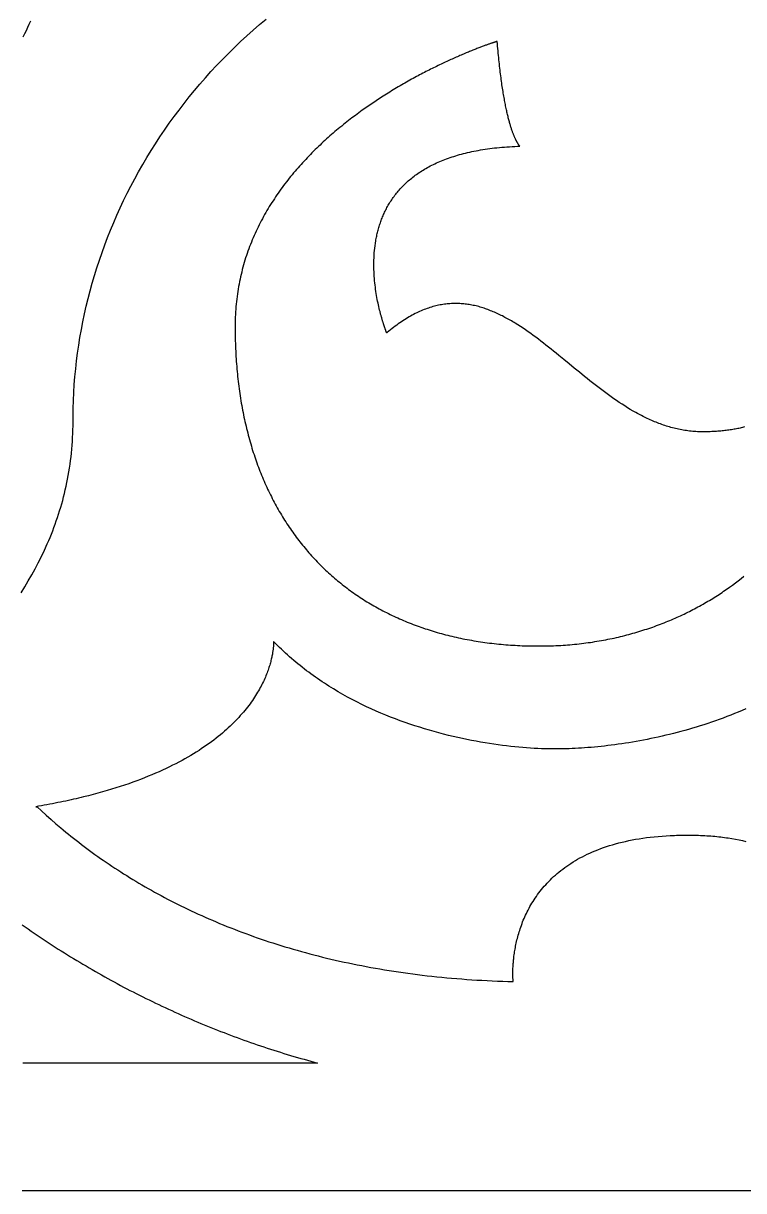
# Model space of a CAD drawing. Extents: x -52 to 64, y -91 to -51.
# Drawn here: x -13.07 to 2.9, y -90.72 to -64.84 of the extents above; entities that cross this region are included whole.
import ezdxf

# ---------------------------------------------------------------- set-up
doc = ezdxf.new("R2010")
doc.units = 0
doc.header["$MEASUREMENT"] = 0
doc.layers.add('LAYER_1', color=18, linetype='CONTINUOUS')

msp = doc.modelspace()

# ---------------------------------------------------------------- linework, layer by layer
at = {"layer": 'LAYER_1'}
for points in [[(-13.119, -77.462), (-13.037, -77.333), (-12.958, -77.201), (-12.881, -77.069), (-12.807, -76.934), (-12.735, -76.798), (-12.666, -76.661), (-12.599, -76.521), (-12.536, -76.38), (-12.505, -76.308), (-12.475, -76.237), (-12.445, -76.164), (-12.417, -76.092), (-12.389, -76.019), (-12.362, -75.945), (-12.336, -75.871), (-12.31, -75.796), (-12.286, -75.721), (-12.262, -75.646), (-12.239, -75.569), (-12.217, -75.493), (-12.195, -75.416), (-12.175, -75.338), (-12.155, -75.26), (-12.137, -75.181), (-12.119, -75.102), (-12.102, -75.022), (-12.086, -74.942), (-12.071, -74.861), (-12.057, -74.78), (-12.044, -74.698), (-12.031, -74.616), (-12.02, -74.533), (-12.01, -74.449), (-12.001, -74.365), (-11.993, -74.28), (-11.985, -74.195), (-11.979, -74.109), (-11.974, -74.023), (-11.97, -73.936), (-11.967, -73.848), (-11.965, -73.76), (-11.964, -73.671), (-11.964, -73.627), (-11.964, -73.615), (-11.964, -73.613), (-11.964, -73.611), (-11.964, -73.608), (-11.964, -73.597), (-11.964, -73.553), (-11.962, -73.377), (-11.957, -73.202), (-11.948, -73.026), (-11.937, -72.85), (-11.924, -72.675), (-11.907, -72.5), (-11.887, -72.325), (-11.865, -72.151), (-11.84, -71.976), (-11.812, -71.802), (-11.781, -71.629), (-11.748, -71.456), (-11.711, -71.283), (-11.672, -71.111), (-11.631, -70.939), (-11.586, -70.768), (-11.539, -70.597), (-11.489, -70.427), (-11.436, -70.258), (-11.381, -70.089), (-11.323, -69.921), (-11.262, -69.754), (-11.199, -69.588), (-11.133, -69.422), (-11.064, -69.257), (-10.993, -69.093), (-10.919, -68.93), (-10.843, -68.768), (-10.764, -68.607), (-10.682, -68.447), (-10.598, -68.288), (-10.511, -68.13), (-10.421, -67.973), (-10.33, -67.817), (-10.235, -67.663), (-10.138, -67.51), (-10.039, -67.357), (-9.936, -67.207), (-9.832, -67.057), (-9.725, -66.909), (-9.615, -66.762), (-9.504, -66.617), (-9.389, -66.473), (-9.272, -66.33), (-9.153, -66.189), (-9.031, -66.05), (-8.907, -65.912), (-8.781, -65.776), (-8.652, -65.641), (-8.52, -65.508), (-8.387, -65.377), (-8.251, -65.247), (-8.112, -65.12), (-7.972, -64.994), (-7.828, -64.87), (-7.683, -64.747)], [(-12.912, -64.792), (-12.943, -64.864), (-12.975, -64.935), (-13.008, -65.006), (-13.043, -65.075), (-13.078, -65.144)], [(2.926, -73.788), (2.901, -73.795), (2.876, -73.801), (2.851, -73.807), (2.825, -73.813), (2.799, -73.819), (2.773, -73.825), (2.746, -73.83), (2.719, -73.835), (2.691, -73.84), (2.663, -73.845), (2.635, -73.85), (2.606, -73.854), (2.577, -73.858), (2.548, -73.862), (2.518, -73.866), (2.488, -73.869), (2.457, -73.873), (2.426, -73.876), (2.395, -73.879), (2.363, -73.881), (2.331, -73.884), (2.299, -73.886), (2.266, -73.888), (2.233, -73.89), (2.199, -73.891), (2.165, -73.893), (2.13, -73.894), (2.095, -73.894), (2.06, -73.895), (2.024, -73.895), (1.988, -73.895), (1.952, -73.895), (1.916, -73.894), (1.881, -73.893), (1.845, -73.891), (1.81, -73.888), (1.774, -73.885), (1.739, -73.882), (1.704, -73.878), (1.669, -73.874), (1.634, -73.869), (1.599, -73.864), (1.565, -73.858), (1.53, -73.852), (1.496, -73.845), (1.462, -73.838), (1.428, -73.831), (1.394, -73.823), (1.36, -73.815), (1.326, -73.806), (1.292, -73.797), (1.259, -73.787), (1.225, -73.777), (1.192, -73.767), (1.159, -73.756), (1.126, -73.745), (1.093, -73.734), (1.06, -73.722), (1.027, -73.71), (0.994, -73.697), (0.962, -73.684), (0.929, -73.671), (0.897, -73.657), (0.865, -73.644), (0.832, -73.629), (0.8, -73.615), (0.768, -73.6), (0.736, -73.585), (0.704, -73.569), (0.673, -73.553), (0.641, -73.537), (0.61, -73.521), (0.578, -73.504), (0.547, -73.487), (0.515, -73.47), (0.484, -73.452), (0.453, -73.435), (0.391, -73.398), (0.329, -73.361), (0.268, -73.323), (0.207, -73.284), (0.146, -73.244), (0.085, -73.203), (0.025, -73.162), (-0.035, -73.12), (-0.095, -73.077), (-0.154, -73.033), (-0.214, -72.989), (-0.273, -72.945), (-0.332, -72.9), (-0.39, -72.855), (-0.449, -72.809), (-0.507, -72.763), (-0.565, -72.717), (-0.623, -72.67), (-0.738, -72.576), (-0.853, -72.482), (-0.968, -72.388), (-1.082, -72.294), (-1.195, -72.201), (-1.252, -72.155), (-1.309, -72.109), (-1.365, -72.064), (-1.422, -72.019), (-1.479, -71.974), (-1.535, -71.93), (-1.592, -71.886), (-1.648, -71.843), (-1.705, -71.801), (-1.761, -71.759), (-1.818, -71.718), (-1.875, -71.678), (-1.931, -71.638), (-1.988, -71.6), (-2.045, -71.562), (-2.102, -71.526), (-2.159, -71.49), (-2.187, -71.472), (-2.216, -71.455), (-2.244, -71.438), (-2.273, -71.422), (-2.302, -71.405), (-2.33, -71.389), (-2.359, -71.374), (-2.388, -71.358), (-2.416, -71.343), (-2.445, -71.328), (-2.474, -71.314), (-2.503, -71.299), (-2.532, -71.286), (-2.561, -71.272), (-2.59, -71.259), (-2.619, -71.246), (-2.648, -71.234), (-2.677, -71.221), (-2.706, -71.21), (-2.735, -71.198), (-2.765, -71.187), (-2.794, -71.177), (-2.823, -71.166), (-2.853, -71.157), (-2.882, -71.147), (-2.912, -71.138), (-2.941, -71.129), (-2.971, -71.121), (-3, -71.113), (-3.03, -71.106), (-3.06, -71.099), (-3.09, -71.093), (-3.12, -71.087), (-3.15, -71.081), (-3.18, -71.076), (-3.21, -71.071), (-3.24, -71.067), (-3.27, -71.063), (-3.3, -71.06), (-3.331, -71.057), (-3.361, -71.055), (-3.392, -71.053), (-3.422, -71.052), (-3.453, -71.051), (-3.484, -71.051), (-3.514, -71.051), (-3.545, -71.052), (-3.576, -71.053), (-3.607, -71.055), (-3.638, -71.058), (-3.67, -71.061), (-3.701, -71.064), (-3.732, -71.068), (-3.764, -71.073), (-3.795, -71.078), (-3.827, -71.084), (-3.859, -71.09), (-3.89, -71.097), (-3.922, -71.105), (-3.954, -71.113), (-3.986, -71.121), (-4.019, -71.131), (-4.051, -71.141), (-4.083, -71.151), (-4.116, -71.163), (-4.148, -71.174), (-4.181, -71.187), (-4.214, -71.2), (-4.247, -71.214), (-4.28, -71.228), (-4.313, -71.244), (-4.346, -71.259), (-4.379, -71.276), (-4.413, -71.293), (-4.446, -71.311), (-4.48, -71.329), (-4.513, -71.349), (-4.547, -71.368), (-4.581, -71.389), (-4.615, -71.41), (-4.65, -71.432), (-4.684, -71.455), (-4.718, -71.479), (-4.753, -71.503), (-4.788, -71.528), (-4.822, -71.554), (-4.857, -71.58), (-4.892, -71.608), (-4.928, -71.636), (-4.963, -71.664), (-4.998, -71.694), (-5.007, -71.702), (-5.009, -71.703), (-5.01, -71.704), (-5.01, -71.704), (-5.01, -71.704), (-5.01, -71.704), (-5.01, -71.704), (-5.01, -71.704), (-5.01, -71.703), (-5.011, -71.702), (-5.011, -71.701), (-5.012, -71.699), (-5.013, -71.697), (-5.014, -71.694), (-5.015, -71.691), (-5.017, -71.687), (-5.018, -71.683), (-5.02, -71.679), (-5.022, -71.674), (-5.024, -71.668), (-5.026, -71.663), (-5.028, -71.656), (-5.031, -71.65), (-5.033, -71.643), (-5.036, -71.635), (-5.039, -71.628), (-5.042, -71.62), (-5.045, -71.611), (-5.048, -71.602), (-5.051, -71.593), (-5.055, -71.583), (-5.058, -71.573), (-5.061, -71.563), (-5.065, -71.552), (-5.069, -71.541), (-5.073, -71.529), (-5.076, -71.518), (-5.08, -71.506), (-5.084, -71.493), (-5.088, -71.48), (-5.092, -71.467), (-5.097, -71.454), (-5.101, -71.44), (-5.105, -71.426), (-5.109, -71.411), (-5.114, -71.396), (-5.118, -71.381), (-5.122, -71.366), (-5.127, -71.35), (-5.131, -71.334), (-5.136, -71.318), (-5.14, -71.301), (-5.145, -71.285), (-5.149, -71.267), (-5.154, -71.25), (-5.158, -71.232), (-5.167, -71.196), (-5.176, -71.159), (-5.185, -71.121), (-5.194, -71.082), (-5.202, -71.042), (-5.211, -71.001), (-5.219, -70.959), (-5.227, -70.916), (-5.235, -70.872), (-5.242, -70.828), (-5.249, -70.783), (-5.256, -70.737), (-5.262, -70.69), (-5.268, -70.643), (-5.273, -70.595), (-5.278, -70.547), (-5.282, -70.498), (-5.286, -70.448), (-5.289, -70.398), (-5.292, -70.348), (-5.294, -70.297), (-5.295, -70.246), (-5.295, -70.194), (-5.295, -70.142), (-5.294, -70.09), (-5.292, -70.037), (-5.289, -69.984), (-5.285, -69.931), (-5.281, -69.878), (-5.275, -69.824), (-5.269, -69.771), (-5.261, -69.717), (-5.252, -69.664), (-5.248, -69.637), (-5.243, -69.61), (-5.238, -69.583), (-5.232, -69.556), (-5.226, -69.53), (-5.22, -69.503), (-5.214, -69.476), (-5.207, -69.449), (-5.2, -69.423), (-5.193, -69.396), (-5.185, -69.369), (-5.177, -69.343), (-5.169, -69.316), (-5.16, -69.29), (-5.151, -69.263), (-5.142, -69.237), (-5.133, -69.21), (-5.123, -69.184), (-5.112, -69.158), (-5.102, -69.132), (-5.091, -69.106), (-5.08, -69.08), (-5.068, -69.054), (-5.056, -69.028), (-5.044, -69.002), (-5.031, -68.976), (-5.018, -68.951), (-5.004, -68.925), (-4.99, -68.9), (-4.976, -68.875), (-4.961, -68.85), (-4.946, -68.825), (-4.931, -68.8), (-4.915, -68.775), (-4.899, -68.751), (-4.882, -68.726), (-4.865, -68.702), (-4.848, -68.678), (-4.83, -68.653), (-4.811, -68.63), (-4.792, -68.606), (-4.773, -68.582), (-4.754, -68.559), (-4.734, -68.536), (-4.713, -68.513), (-4.692, -68.49), (-4.671, -68.467), (-4.649, -68.444), (-4.626, -68.422), (-4.603, -68.4), (-4.58, -68.378), (-4.556, -68.356), (-4.532, -68.335), (-4.507, -68.313), (-4.482, -68.292), (-4.456, -68.271), (-4.43, -68.25), (-4.403, -68.23), (-4.376, -68.21), (-4.349, -68.19), (-4.32, -68.17), (-4.292, -68.15), (-4.262, -68.131), (-4.233, -68.112), (-4.202, -68.093), (-4.171, -68.075), (-4.14, -68.056), (-4.108, -68.038), (-4.076, -68.02), (-4.043, -68.003), (-4.009, -67.986), (-3.975, -67.969), (-3.94, -67.952), (-3.905, -67.936), (-3.869, -67.92), (-3.833, -67.904), (-3.796, -67.888), (-3.758, -67.873), (-3.72, -67.858), (-3.682, -67.844), (-3.642, -67.83), (-3.602, -67.816), (-3.562, -67.802), (-3.521, -67.789), (-3.479, -67.776), (-3.437, -67.763), (-3.394, -67.751), (-3.35, -67.739), (-3.306, -67.727), (-3.261, -67.716), (-3.216, -67.705), (-3.17, -67.695), (-3.123, -67.685), (-3.076, -67.675), (-3.028, -67.665), (-2.979, -67.656), (-2.93, -67.648), (-2.88, -67.639), (-2.83, -67.632), (-2.778, -67.624), (-2.726, -67.617), (-2.674, -67.61), (-2.62, -67.604), (-2.566, -67.598), (-2.512, -67.593), (-2.456, -67.587), (-2.4, -67.583), (-2.344, -67.579), (-2.286, -67.575), (-2.228, -67.571), (-2.169, -67.568), (-2.11, -67.566), (-2.08, -67.565), (-2.064, -67.564), (-2.057, -67.564), (-2.056, -67.564), (-2.056, -67.564), (-2.056, -67.564), (-2.056, -67.564), (-2.056, -67.564), (-2.056, -67.564), (-2.056, -67.564), (-2.057, -67.563), (-2.059, -67.562), (-2.061, -67.56), (-2.063, -67.557), (-2.066, -67.554), (-2.07, -67.549), (-2.074, -67.544), (-2.079, -67.538), (-2.081, -67.535), (-2.084, -67.531), (-2.087, -67.528), (-2.09, -67.523), (-2.093, -67.519), (-2.096, -67.515), (-2.099, -67.51), (-2.102, -67.504), (-2.106, -67.499), (-2.109, -67.493), (-2.113, -67.487), (-2.116, -67.481), (-2.12, -67.474), (-2.124, -67.467), (-2.128, -67.46), (-2.132, -67.452), (-2.136, -67.445), (-2.141, -67.436), (-2.145, -67.428), (-2.149, -67.419), (-2.154, -67.409), (-2.158, -67.4), (-2.163, -67.39), (-2.168, -67.379), (-2.172, -67.368), (-2.177, -67.357), (-2.182, -67.345), (-2.187, -67.333), (-2.192, -67.321), (-2.197, -67.308), (-2.202, -67.295), (-2.208, -67.281), (-2.213, -67.267), (-2.218, -67.253), (-2.224, -67.238), (-2.229, -67.222), (-2.234, -67.206), (-2.24, -67.19), (-2.245, -67.173), (-2.251, -67.156), (-2.257, -67.138), (-2.262, -67.12), (-2.268, -67.101), (-2.274, -67.082), (-2.279, -67.062), (-2.285, -67.042), (-2.291, -67.021), (-2.297, -67), (-2.302, -66.978), (-2.308, -66.955), (-2.314, -66.932), (-2.32, -66.909), (-2.326, -66.885), (-2.332, -66.86), (-2.338, -66.835), (-2.344, -66.809), (-2.349, -66.783), (-2.355, -66.756), (-2.361, -66.729), (-2.367, -66.701), (-2.373, -66.672), (-2.379, -66.643), (-2.385, -66.613), (-2.391, -66.582), (-2.396, -66.551), (-2.402, -66.519), (-2.408, -66.487), (-2.414, -66.454), (-2.42, -66.42), (-2.425, -66.386), (-2.431, -66.351), (-2.437, -66.315), (-2.442, -66.279), (-2.448, -66.242), (-2.454, -66.204), (-2.459, -66.165), (-2.465, -66.126), (-2.47, -66.086), (-2.475, -66.046), (-2.481, -66.005), (-2.486, -65.963), (-2.491, -65.92), (-2.497, -65.876), (-2.502, -65.832), (-2.507, -65.787), (-2.512, -65.741), (-2.517, -65.695), (-2.522, -65.648), (-2.527, -65.6), (-2.532, -65.551), (-2.536, -65.501), (-2.541, -65.451), (-2.546, -65.4), (-2.55, -65.348), (-2.554, -65.295), (-2.559, -65.241), (-2.559, -65.241), (-2.56, -65.241), (-2.562, -65.242), (-2.564, -65.242), (-2.567, -65.243), (-2.571, -65.244), (-2.575, -65.245), (-2.58, -65.247), (-2.585, -65.249), (-2.591, -65.25), (-2.598, -65.253), (-2.606, -65.255), (-2.614, -65.258), (-2.622, -65.26), (-2.631, -65.263), (-2.641, -65.267), (-2.651, -65.27), (-2.662, -65.274), (-2.674, -65.277), (-2.686, -65.282), (-2.698, -65.286), (-2.711, -65.29), (-2.725, -65.295), (-2.739, -65.3), (-2.754, -65.305), (-2.769, -65.311), (-2.785, -65.316), (-2.801, -65.322), (-2.818, -65.328), (-2.835, -65.335), (-2.853, -65.341), (-2.871, -65.348), (-2.89, -65.355), (-2.909, -65.362), (-2.929, -65.37), (-2.949, -65.378), (-2.97, -65.385), (-2.991, -65.394), (-3.013, -65.402), (-3.035, -65.411), (-3.057, -65.419), (-3.08, -65.429), (-3.103, -65.438), (-3.127, -65.447), (-3.151, -65.457), (-3.175, -65.467), (-3.2, -65.477), (-3.226, -65.488), (-3.251, -65.498), (-3.278, -65.509), (-3.304, -65.521), (-3.331, -65.532), (-3.358, -65.544), (-3.386, -65.555), (-3.414, -65.568), (-3.442, -65.58), (-3.47, -65.592), (-3.499, -65.605), (-3.529, -65.618), (-3.558, -65.632), (-3.588, -65.645), (-3.618, -65.659), (-3.649, -65.673), (-3.68, -65.687), (-3.711, -65.702), (-3.742, -65.716), (-3.774, -65.731), (-3.806, -65.746), (-3.838, -65.762), (-3.871, -65.778), (-3.904, -65.794), (-3.937, -65.81), (-3.97, -65.826), (-4.003, -65.843), (-4.037, -65.86), (-4.071, -65.877), (-4.105, -65.894), (-4.14, -65.912), (-4.174, -65.93), (-4.209, -65.948), (-4.244, -65.966), (-4.28, -65.985), (-4.315, -66.004), (-4.351, -66.023), (-4.386, -66.042), (-4.422, -66.062), (-4.458, -66.082), (-4.495, -66.102), (-4.531, -66.122), (-4.568, -66.143), (-4.605, -66.164), (-4.641, -66.185), (-4.678, -66.206), (-4.715, -66.228), (-4.753, -66.25), (-4.79, -66.272), (-4.827, -66.294), (-4.865, -66.317), (-4.903, -66.34), (-4.94, -66.363), (-5.016, -66.41), (-5.092, -66.458), (-5.168, -66.507), (-5.245, -66.558), (-5.321, -66.609), (-5.398, -66.661), (-5.474, -66.714), (-5.551, -66.769), (-5.628, -66.824), (-5.704, -66.881), (-5.78, -66.938), (-5.818, -66.967), (-5.857, -66.997), (-5.894, -67.026), (-5.932, -67.056), (-5.97, -67.086), (-6.008, -67.117), (-6.046, -67.148), (-6.083, -67.179), (-6.121, -67.21), (-6.158, -67.242), (-6.195, -67.273), (-6.233, -67.305), (-6.27, -67.338), (-6.307, -67.37), (-6.343, -67.403), (-6.38, -67.437), (-6.417, -67.47), (-6.453, -67.504), (-6.489, -67.538), (-6.525, -67.572), (-6.561, -67.606), (-6.597, -67.641), (-6.632, -67.676), (-6.668, -67.712), (-6.703, -67.747), (-6.738, -67.783), (-6.773, -67.819), (-6.807, -67.856), (-6.841, -67.893), (-6.876, -67.93), (-6.909, -67.967), (-6.943, -68.005), (-6.977, -68.042), (-7.01, -68.081), (-7.043, -68.119), (-7.075, -68.158), (-7.108, -68.197), (-7.14, -68.236), (-7.172, -68.275), (-7.203, -68.315), (-7.235, -68.355), (-7.266, -68.396), (-7.296, -68.436), (-7.327, -68.477), (-7.357, -68.519), (-7.387, -68.56), (-7.416, -68.602), (-7.445, -68.644), (-7.474, -68.686), (-7.502, -68.729), (-7.531, -68.772), (-7.558, -68.815), (-7.586, -68.859), (-7.613, -68.903), (-7.639, -68.947), (-7.666, -68.991), (-7.692, -69.036), (-7.717, -69.081), (-7.742, -69.126), (-7.767, -69.171), (-7.791, -69.217), (-7.815, -69.263), (-7.839, -69.31), (-7.862, -69.357), (-7.885, -69.404), (-7.907, -69.451), (-7.929, -69.498), (-7.95, -69.546), (-7.971, -69.594), (-7.991, -69.643), (-8.011, -69.692), (-8.031, -69.741), (-8.05, -69.79), (-8.068, -69.84), (-8.086, -69.89), (-8.104, -69.94), (-8.121, -69.99), (-8.138, -70.041), (-8.154, -70.092), (-8.169, -70.144), (-8.184, -70.196), (-8.199, -70.248), (-8.213, -70.3), (-8.226, -70.353), (-8.239, -70.406), (-8.251, -70.459), (-8.263, -70.512), (-8.274, -70.566), (-8.285, -70.62), (-8.295, -70.675), (-8.304, -70.73), (-8.313, -70.785), (-8.322, -70.84), (-8.329, -70.896), (-8.336, -70.952), (-8.343, -71.008), (-8.349, -71.065), (-8.354, -71.121), (-8.359, -71.179), (-8.363, -71.236), (-8.366, -71.294), (-8.369, -71.352), (-8.371, -71.41), (-8.372, -71.469), (-8.373, -71.528), (-8.373, -71.587), (-8.372, -71.646), (-8.372, -71.705), (-8.371, -71.764), (-8.37, -71.822), (-8.368, -71.88), (-8.366, -71.938), (-8.364, -71.995), (-8.362, -72.053), (-8.359, -72.11), (-8.356, -72.167), (-8.353, -72.224), (-8.349, -72.28), (-8.345, -72.336), (-8.341, -72.392), (-8.337, -72.448), (-8.332, -72.504), (-8.327, -72.559), (-8.322, -72.614), (-8.316, -72.669), (-8.31, -72.724), (-8.304, -72.778), (-8.297, -72.833), (-8.29, -72.887), (-8.283, -72.94), (-8.276, -72.994), (-8.268, -73.047), (-8.26, -73.1), (-8.252, -73.153), (-8.243, -73.206), (-8.234, -73.258), (-8.225, -73.311), (-8.216, -73.363), (-8.206, -73.414), (-8.196, -73.466), (-8.186, -73.517), (-8.175, -73.568), (-8.164, -73.619), (-8.153, -73.669), (-8.142, -73.72), (-8.13, -73.77), (-8.118, -73.82), (-8.106, -73.869), (-8.093, -73.919), (-8.08, -73.968), (-8.067, -74.017), (-8.054, -74.066), (-8.04, -74.114), (-8.026, -74.162), (-8.012, -74.21), (-7.998, -74.258), (-7.983, -74.306), (-7.968, -74.353), (-7.952, -74.4), (-7.937, -74.447), (-7.921, -74.493), (-7.905, -74.54), (-7.888, -74.586), (-7.872, -74.632), (-7.855, -74.677), (-7.838, -74.723), (-7.82, -74.768), (-7.802, -74.813), (-7.784, -74.857), (-7.766, -74.902), (-7.747, -74.946), (-7.729, -74.99), (-7.71, -75.033), (-7.69, -75.077), (-7.671, -75.12), (-7.651, -75.163), (-7.63, -75.206), (-7.61, -75.248), (-7.589, -75.29), (-7.568, -75.332), (-7.547, -75.374), (-7.526, -75.415), (-7.504, -75.457), (-7.482, -75.498), (-7.46, -75.538), (-7.437, -75.579), (-7.415, -75.619), (-7.392, -75.659), (-7.368, -75.699), (-7.345, -75.738), (-7.321, -75.778), (-7.297, -75.817), (-7.273, -75.855), (-7.248, -75.894), (-7.223, -75.932), (-7.198, -75.97), (-7.173, -76.008), (-7.147, -76.045), (-7.121, -76.083), (-7.095, -76.12), (-7.069, -76.156), (-7.043, -76.193), (-7.016, -76.229), (-6.989, -76.265), (-6.961, -76.301), (-6.934, -76.336), (-6.906, -76.371), (-6.878, -76.406), (-6.85, -76.441), (-6.821, -76.475), (-6.792, -76.51), (-6.763, -76.544), (-6.734, -76.577), (-6.705, -76.611), (-6.675, -76.644), (-6.645, -76.677), (-6.615, -76.709), (-6.584, -76.742), (-6.553, -76.774), (-6.522, -76.806), (-6.491, -76.837), (-6.46, -76.869), (-6.428, -76.9), (-6.396, -76.93), (-6.364, -76.961), (-6.332, -76.991), (-6.299, -77.021), (-6.266, -77.051), (-6.233, -77.081), (-6.2, -77.11), (-6.166, -77.139), (-6.133, -77.168), (-6.099, -77.196), (-6.064, -77.224), (-6.03, -77.252), (-5.995, -77.28), (-5.96, -77.307), (-5.925, -77.334), (-5.89, -77.361), (-5.854, -77.388), (-5.818, -77.414), (-5.782, -77.44), (-5.746, -77.466), (-5.709, -77.491), (-5.673, -77.517), (-5.636, -77.542), (-5.599, -77.566), (-5.561, -77.591), (-5.523, -77.615), (-5.486, -77.639), (-5.448, -77.662), (-5.409, -77.686), (-5.371, -77.709), (-5.332, -77.732), (-5.293, -77.754), (-5.254, -77.776), (-5.215, -77.798), (-5.175, -77.82), (-5.135, -77.842), (-5.095, -77.863), (-5.055, -77.884), (-5.014, -77.904), (-4.974, -77.925), (-4.933, -77.945), (-4.892, -77.965), (-4.85, -77.984), (-4.809, -78.003), (-4.767, -78.022), (-4.725, -78.041), (-4.683, -78.059), (-4.641, -78.078), (-4.598, -78.095), (-4.555, -78.113), (-4.512, -78.13), (-4.469, -78.147), (-4.426, -78.164), (-4.382, -78.18), (-4.338, -78.197), (-4.294, -78.213), (-4.25, -78.228), (-4.206, -78.243), (-4.161, -78.259), (-4.116, -78.273), (-4.071, -78.288), (-4.026, -78.302), (-3.98, -78.316), (-3.935, -78.33), (-3.889, -78.343), (-3.843, -78.356), (-3.797, -78.369), (-3.75, -78.381), (-3.704, -78.393), (-3.657, -78.405), (-3.61, -78.417), (-3.563, -78.428), (-3.515, -78.439), (-3.468, -78.45), (-3.42, -78.461), (-3.372, -78.471), (-3.324, -78.481), (-3.275, -78.49), (-3.227, -78.5), (-3.178, -78.509), (-3.129, -78.517), (-3.08, -78.526), (-3.03, -78.534), (-2.981, -78.542), (-2.931, -78.55), (-2.881, -78.557), (-2.831, -78.564), (-2.781, -78.571), (-2.731, -78.577), (-2.68, -78.583), (-2.629, -78.589), (-2.578, -78.595), (-2.527, -78.6), (-2.476, -78.605), (-2.424, -78.609), (-2.372, -78.614), (-2.32, -78.618), (-2.268, -78.622), (-2.216, -78.625), (-2.163, -78.628), (-2.111, -78.631), (-2.058, -78.634), (-2.005, -78.636), (-1.952, -78.638), (-1.899, -78.64), (-1.845, -78.641), (-1.791, -78.642), (-1.737, -78.643), (-1.683, -78.643), (-1.629, -78.643), (-1.575, -78.643), (-1.522, -78.643), (-1.469, -78.642), (-1.416, -78.64), (-1.363, -78.639), (-1.31, -78.637), (-1.257, -78.635), (-1.205, -78.632), (-1.153, -78.629), (-1.101, -78.626), (-1.049, -78.622), (-0.998, -78.618), (-0.947, -78.614), (-0.896, -78.609), (-0.845, -78.605), (-0.794, -78.599), (-0.744, -78.594), (-0.694, -78.588), (-0.643, -78.582), (-0.594, -78.576), (-0.544, -78.569), (-0.495, -78.562), (-0.445, -78.555), (-0.397, -78.547), (-0.348, -78.539), (-0.299, -78.531), (-0.251, -78.522), (-0.203, -78.514), (-0.155, -78.505), (-0.107, -78.495), (-0.06, -78.486), (-0.012, -78.476), (0.035, -78.466), (0.082, -78.455), (0.128, -78.444), (0.175, -78.433), (0.221, -78.422), (0.267, -78.411), (0.313, -78.399), (0.358, -78.387), (0.404, -78.375), (0.449, -78.362), (0.494, -78.349), (0.539, -78.336), (0.583, -78.323), (0.627, -78.309), (0.671, -78.295), (0.715, -78.281), (0.759, -78.267), (0.802, -78.253), (0.846, -78.238), (0.889, -78.223), (0.931, -78.208), (0.974, -78.192), (1.016, -78.176), (1.058, -78.16), (1.1, -78.144), (1.142, -78.128), (1.183, -78.111), (1.225, -78.095), (1.266, -78.077), (1.306, -78.06), (1.347, -78.043), (1.387, -78.025), (1.428, -78.007), (1.467, -77.989), (1.507, -77.971), (1.547, -77.952), (1.586, -77.934), (1.625, -77.915), (1.664, -77.896), (1.702, -77.876), (1.741, -77.857), (1.779, -77.837), (1.817, -77.818), (1.854, -77.797), (1.892, -77.777), (1.929, -77.757), (1.966, -77.736), (2.003, -77.716), (2.039, -77.695), (2.076, -77.674), (2.112, -77.652), (2.148, -77.631), (2.183, -77.609), (2.219, -77.588), (2.254, -77.566), (2.289, -77.544), (2.323, -77.521), (2.358, -77.499), (2.392, -77.477), (2.426, -77.454), (2.46, -77.431), (2.494, -77.408), (2.527, -77.385), (2.56, -77.362), (2.593, -77.338), (2.658, -77.291), (2.722, -77.243), (2.785, -77.195), (2.848, -77.146), (2.909, -77.097)], [(2.954, -80.035), (2.87, -80.072), (2.786, -80.107), (2.702, -80.142), (2.617, -80.175), (2.533, -80.208), (2.448, -80.24), (2.363, -80.271), (2.278, -80.302), (2.193, -80.331), (2.108, -80.36), (2.023, -80.388), (1.938, -80.415), (1.853, -80.441), (1.768, -80.466), (1.683, -80.491), (1.599, -80.515), (1.514, -80.538), (1.43, -80.56), (1.346, -80.582), (1.262, -80.603), (1.178, -80.623), (1.095, -80.643), (1.012, -80.661), (0.929, -80.679), (0.847, -80.697), (0.765, -80.713), (0.683, -80.729), (0.602, -80.744), (0.521, -80.759), (0.441, -80.773), (0.361, -80.786), (0.282, -80.798), (0.203, -80.81), (0.125, -80.822), (0.047, -80.832), (-0.03, -80.842), (-0.106, -80.852), (-0.182, -80.861), (-0.257, -80.869), (-0.331, -80.877), (-0.405, -80.884), (-0.477, -80.89), (-0.549, -80.896), (-0.621, -80.902), (-0.691, -80.906), (-0.761, -80.911), (-0.829, -80.914), (-0.897, -80.918), (-0.964, -80.92), (-1.03, -80.923), (-1.095, -80.924), (-1.158, -80.925), (-1.221, -80.926), (-1.283, -80.926), (-1.319, -80.926), (-1.355, -80.926), (-1.391, -80.926), (-1.428, -80.925), (-1.466, -80.924), (-1.504, -80.923), (-1.542, -80.922), (-1.581, -80.92), (-1.66, -80.917), (-1.741, -80.913), (-1.824, -80.908), (-1.908, -80.902), (-1.994, -80.895), (-2.081, -80.887), (-2.17, -80.879), (-2.261, -80.869), (-2.352, -80.858), (-2.445, -80.847), (-2.54, -80.834), (-2.635, -80.821), (-2.732, -80.806), (-2.829, -80.79), (-2.928, -80.774), (-3.028, -80.756), (-3.128, -80.737), (-3.23, -80.717), (-3.332, -80.695), (-3.435, -80.673), (-3.539, -80.649), (-3.643, -80.624), (-3.748, -80.597), (-3.853, -80.57), (-3.959, -80.541), (-4.065, -80.511), (-4.172, -80.479), (-4.279, -80.446), (-4.386, -80.412), (-4.494, -80.376), (-4.601, -80.339), (-4.709, -80.3), (-4.816, -80.26), (-4.924, -80.219), (-5.031, -80.176), (-5.138, -80.131), (-5.245, -80.085), (-5.352, -80.037), (-5.459, -79.988), (-5.565, -79.937), (-5.67, -79.884), (-5.775, -79.83), (-5.88, -79.774), (-5.984, -79.716), (-6.087, -79.656), (-6.19, -79.595), (-6.292, -79.532), (-6.342, -79.5), (-6.393, -79.468), (-6.443, -79.434), (-6.493, -79.401), (-6.543, -79.367), (-6.592, -79.333), (-6.641, -79.298), (-6.69, -79.262), (-6.739, -79.226), (-6.787, -79.19), (-6.835, -79.153), (-6.883, -79.116), (-6.931, -79.078), (-6.978, -79.04), (-7.025, -79.001), (-7.071, -78.962), (-7.118, -78.923), (-7.164, -78.882), (-7.209, -78.842), (-7.255, -78.801), (-7.3, -78.759), (-7.344, -78.717), (-7.388, -78.674), (-7.432, -78.631), (-7.476, -78.587), (-7.519, -78.543), (-7.519, -78.543), (-7.519, -78.545), (-7.519, -78.547), (-7.519, -78.551), (-7.519, -78.555), (-7.518, -78.561), (-7.519, -78.567), (-7.519, -78.574), (-7.519, -78.582), (-7.519, -78.591), (-7.519, -78.601), (-7.52, -78.612), (-7.521, -78.623), (-7.521, -78.636), (-7.522, -78.649), (-7.524, -78.663), (-7.525, -78.678), (-7.527, -78.694), (-7.528, -78.71), (-7.531, -78.727), (-7.533, -78.745), (-7.536, -78.764), (-7.539, -78.783), (-7.542, -78.804), (-7.546, -78.824), (-7.55, -78.846), (-7.554, -78.868), (-7.559, -78.891), (-7.564, -78.914), (-7.57, -78.938), (-7.576, -78.963), (-7.582, -78.988), (-7.589, -79.014), (-7.597, -79.041), (-7.605, -79.068), (-7.613, -79.095), (-7.622, -79.123), (-7.632, -79.152), (-7.642, -79.181), (-7.652, -79.211), (-7.664, -79.241), (-7.676, -79.271), (-7.688, -79.302), (-7.701, -79.334), (-7.715, -79.366), (-7.73, -79.398), (-7.745, -79.431), (-7.761, -79.464), (-7.778, -79.497), (-7.795, -79.531), (-7.814, -79.565), (-7.833, -79.6), (-7.852, -79.635), (-7.873, -79.67), (-7.894, -79.705), (-7.917, -79.741), (-7.94, -79.777), (-7.964, -79.813), (-7.989, -79.85), (-8.014, -79.887), (-8.041, -79.924), (-8.069, -79.961), (-8.098, -79.998), (-8.127, -80.036), (-8.158, -80.073), (-8.189, -80.111), (-8.222, -80.149), (-8.256, -80.187), (-8.29, -80.226), (-8.326, -80.264), (-8.363, -80.302), (-8.401, -80.341), (-8.44, -80.379), (-8.48, -80.418), (-8.522, -80.457), (-8.564, -80.495), (-8.608, -80.534), (-8.653, -80.573), (-8.699, -80.611), (-8.747, -80.65), (-8.795, -80.688), (-8.845, -80.727), (-8.896, -80.765), (-8.949, -80.804), (-9.003, -80.842), (-9.058, -80.88), (-9.114, -80.918), (-9.172, -80.956), (-9.232, -80.994), (-9.292, -81.031), (-9.354, -81.069), (-9.418, -81.106), (-9.483, -81.143), (-9.549, -81.179), (-9.617, -81.216), (-9.686, -81.252), (-9.757, -81.288), (-9.83, -81.324), (-9.904, -81.36), (-9.979, -81.395), (-10.056, -81.43), (-10.135, -81.464), (-10.215, -81.498), (-10.297, -81.532), (-10.381, -81.566), (-10.466, -81.599), (-10.553, -81.632), (-10.641, -81.664), (-10.731, -81.696), (-10.823, -81.727), (-10.917, -81.758), (-11.013, -81.789), (-11.11, -81.819), (-11.209, -81.849), (-11.31, -81.878), (-11.412, -81.906), (-11.517, -81.934), (-11.623, -81.962), (-11.731, -81.989), (-11.786, -82.002), (-11.842, -82.016), (-11.897, -82.029), (-11.954, -82.041), (-12.01, -82.054), (-12.068, -82.067), (-12.125, -82.079), (-12.183, -82.091), (-12.242, -82.104), (-12.301, -82.115), (-12.361, -82.127), (-12.421, -82.139), (-12.482, -82.15), (-12.543, -82.162), (-12.604, -82.173), (-12.666, -82.184), (-12.729, -82.195), (-12.792, -82.205), (-12.787, -82.205), (-12.783, -82.205), (-12.779, -82.205), (-12.776, -82.205), (-12.771, -82.205), (-12.767, -82.205), (-12.765, -82.205), (-12.764, -82.205), (-12.764, -82.205), (-12.662, -82.3), (-12.558, -82.395), (-12.453, -82.489), (-12.345, -82.582), (-12.236, -82.675), (-12.181, -82.721), (-12.125, -82.767), (-12.068, -82.813), (-12.012, -82.859), (-11.954, -82.904), (-11.897, -82.949), (-11.839, -82.995), (-11.78, -83.04), (-11.721, -83.085), (-11.661, -83.129), (-11.601, -83.174), (-11.541, -83.218), (-11.48, -83.262), (-11.418, -83.306), (-11.356, -83.35), (-11.294, -83.393), (-11.231, -83.437), (-11.167, -83.48), (-11.103, -83.523), (-11.039, -83.565), (-10.974, -83.608), (-10.909, -83.65), (-10.843, -83.692), (-10.776, -83.734), (-10.71, -83.775), (-10.642, -83.816), (-10.574, -83.857), (-10.506, -83.898), (-10.437, -83.939), (-10.368, -83.979), (-10.298, -84.019), (-10.228, -84.059), (-10.157, -84.098), (-10.086, -84.137), (-10.014, -84.176), (-9.941, -84.215), (-9.869, -84.253), (-9.795, -84.291), (-9.721, -84.329), (-9.647, -84.367), (-9.572, -84.404), (-9.497, -84.441), (-9.421, -84.477), (-9.345, -84.513), (-9.268, -84.549), (-9.19, -84.585), (-9.112, -84.62), (-9.034, -84.655), (-8.955, -84.69), (-8.875, -84.724), (-8.795, -84.758), (-8.715, -84.792), (-8.634, -84.825), (-8.552, -84.858), (-8.47, -84.891), (-8.388, -84.923), (-8.305, -84.955), (-8.221, -84.987), (-8.137, -85.018), (-8.052, -85.049), (-7.967, -85.079), (-7.881, -85.11), (-7.795, -85.139), (-7.708, -85.169), (-7.621, -85.198), (-7.533, -85.226), (-7.445, -85.254), (-7.356, -85.282), (-7.266, -85.309), (-7.176, -85.336), (-7.086, -85.363), (-6.995, -85.389), (-6.903, -85.415), (-6.811, -85.44), (-6.718, -85.465), (-6.625, -85.489), (-6.531, -85.513), (-6.437, -85.537), (-6.342, -85.56), (-6.246, -85.583), (-6.15, -85.605), (-6.054, -85.627), (-5.957, -85.648), (-5.859, -85.669), (-5.761, -85.69), (-5.662, -85.71), (-5.563, -85.729), (-5.463, -85.748), (-5.363, -85.767), (-5.262, -85.785), (-5.16, -85.802), (-5.058, -85.819), (-4.956, -85.836), (-4.852, -85.852), (-4.749, -85.868), (-4.644, -85.883), (-4.539, -85.898), (-4.434, -85.912), (-4.328, -85.925), (-4.221, -85.938), (-4.114, -85.951), (-4.007, -85.963), (-3.898, -85.974), (-3.789, -85.985), (-3.68, -85.996), (-3.57, -86.006), (-3.459, -86.015), (-3.348, -86.024), (-3.237, -86.032), (-3.124, -86.04), (-3.011, -86.047), (-2.898, -86.054), (-2.784, -86.06), (-2.669, -86.065), (-2.554, -86.07), (-2.438, -86.074), (-2.322, -86.078), (-2.205, -86.081), (-2.205, -86.081), (-2.205, -86.079), (-2.205, -86.076), (-2.206, -86.072), (-2.206, -86.067), (-2.207, -86.061), (-2.207, -86.053), (-2.208, -86.045), (-2.208, -86.035), (-2.209, -86.025), (-2.21, -86.013), (-2.21, -86.001), (-2.211, -85.988), (-2.211, -85.973), (-2.212, -85.958), (-2.212, -85.942), (-2.212, -85.925), (-2.212, -85.907), (-2.212, -85.888), (-2.212, -85.868), (-2.212, -85.848), (-2.211, -85.827), (-2.211, -85.805), (-2.21, -85.782), (-2.209, -85.758), (-2.207, -85.734), (-2.206, -85.709), (-2.204, -85.683), (-2.202, -85.657), (-2.2, -85.63), (-2.197, -85.602), (-2.194, -85.574), (-2.191, -85.545), (-2.188, -85.516), (-2.184, -85.486), (-2.179, -85.455), (-2.175, -85.424), (-2.17, -85.393), (-2.164, -85.361), (-2.158, -85.328), (-2.152, -85.295), (-2.145, -85.262), (-2.138, -85.228), (-2.13, -85.194), (-2.122, -85.16), (-2.113, -85.125), (-2.104, -85.09), (-2.095, -85.054), (-2.084, -85.018), (-2.073, -84.982), (-2.062, -84.946), (-2.05, -84.909), (-2.037, -84.872), (-2.024, -84.835), (-2.01, -84.798), (-1.996, -84.761), (-1.981, -84.723), (-1.965, -84.686), (-1.948, -84.648), (-1.931, -84.61), (-1.913, -84.572), (-1.894, -84.534), (-1.875, -84.496), (-1.855, -84.458), (-1.834, -84.42), (-1.812, -84.382), (-1.79, -84.344), (-1.766, -84.306), (-1.742, -84.268), (-1.717, -84.23), (-1.691, -84.193), (-1.665, -84.155), (-1.637, -84.118), (-1.608, -84.081), (-1.579, -84.044), (-1.549, -84.007), (-1.517, -83.97), (-1.485, -83.934), (-1.452, -83.898), (-1.418, -83.862), (-1.382, -83.826), (-1.346, -83.791), (-1.309, -83.756), (-1.271, -83.722), (-1.231, -83.688), (-1.191, -83.654), (-1.149, -83.621), (-1.107, -83.588), (-1.063, -83.555), (-1.018, -83.523), (-0.972, -83.492), (-0.925, -83.461), (-0.877, -83.43), (-0.827, -83.4), (-0.777, -83.371), (-0.725, -83.342), (-0.672, -83.314), (-0.618, -83.286), (-0.562, -83.259), (-0.505, -83.233), (-0.447, -83.207), (-0.388, -83.182), (-0.327, -83.158), (-0.265, -83.134), (-0.201, -83.112), (-0.137, -83.09), (-0.071, -83.068), (-0.003, -83.048), (0.066, -83.028), (0.136, -83.009), (0.208, -82.991), (0.281, -82.974), (0.355, -82.958), (0.431, -82.943), (0.509, -82.928), (0.588, -82.915), (0.668, -82.903), (0.75, -82.891), (0.834, -82.881), (0.919, -82.871), (1.006, -82.863), (1.094, -82.856), (1.184, -82.849), (1.275, -82.844), (1.321, -82.842), (1.368, -82.84), (1.415, -82.838), (1.463, -82.837), (1.511, -82.836), (1.559, -82.835), (1.608, -82.835), (1.657, -82.835), (1.707, -82.835), (1.756, -82.835), (1.805, -82.836), (1.853, -82.837), (1.9, -82.839), (1.948, -82.841), (1.994, -82.843), (2.041, -82.845), (2.087, -82.848), (2.132, -82.851), (2.177, -82.854), (2.222, -82.858), (2.266, -82.862), (2.309, -82.866), (2.353, -82.871), (2.396, -82.876), (2.438, -82.881), (2.48, -82.886), (2.522, -82.892), (2.563, -82.898), (2.644, -82.911), (2.724, -82.926), (2.802, -82.941), (2.879, -82.957), (2.954, -82.975)], [(-13.094, -84.823), (-13.028, -84.869), (-12.962, -84.915), (-12.896, -84.961), (-12.829, -85.006), (-12.763, -85.051), (-12.696, -85.096), (-12.629, -85.141), (-12.562, -85.185), (-12.495, -85.229), (-12.427, -85.273), (-12.36, -85.317), (-12.292, -85.36), (-12.225, -85.403), (-12.157, -85.446), (-12.089, -85.488), (-12.021, -85.53), (-11.952, -85.572), (-11.884, -85.613), (-11.816, -85.655), (-11.747, -85.696), (-11.678, -85.736), (-11.609, -85.777), (-11.54, -85.817), (-11.471, -85.857), (-11.402, -85.896), (-11.333, -85.935), (-11.263, -85.974), (-11.194, -86.013), (-11.124, -86.051), (-11.054, -86.09), (-10.984, -86.127), (-10.914, -86.165), (-10.844, -86.202), (-10.774, -86.239), (-10.703, -86.276), (-10.633, -86.312), (-10.562, -86.348), (-10.491, -86.384), (-10.42, -86.42), (-10.35, -86.455), (-10.278, -86.49), (-10.207, -86.524), (-10.136, -86.559), (-10.065, -86.593), (-9.993, -86.627), (-9.922, -86.66), (-9.85, -86.693), (-9.778, -86.726), (-9.707, -86.759), (-9.635, -86.791), (-9.563, -86.823), (-9.491, -86.855), (-9.418, -86.887), (-9.346, -86.918), (-9.274, -86.949), (-9.201, -86.979), (-9.129, -87.01), (-9.056, -87.04), (-8.983, -87.069), (-8.911, -87.099), (-8.838, -87.128), (-8.765, -87.157), (-8.692, -87.185), (-8.618, -87.214), (-8.545, -87.242), (-8.472, -87.269), (-8.399, -87.297), (-8.325, -87.324), (-8.252, -87.351), (-8.178, -87.377), (-8.104, -87.404), (-8.031, -87.43), (-7.957, -87.455), (-7.883, -87.481), (-7.809, -87.506), (-7.735, -87.531), (-7.661, -87.555), (-7.587, -87.579), (-7.513, -87.603), (-7.438, -87.627), (-7.364, -87.65), (-7.29, -87.673), (-7.215, -87.696), (-7.141, -87.719), (-7.066, -87.741), (-6.992, -87.763), (-6.917, -87.784), (-6.842, -87.805), (-6.767, -87.826), (-6.693, -87.847), (-6.618, -87.868), (-6.543, -87.888), (-6.543, -87.888), (-6.544, -87.888), (-6.546, -87.888), (-6.548, -87.888), (-6.551, -87.888), (-6.555, -87.888), (-6.56, -87.888), (-6.565, -87.888), (-6.57, -87.888), (-6.577, -87.888), (-6.584, -87.888), (-6.591, -87.888), (-6.6, -87.888), (-6.609, -87.888), (-6.618, -87.888), (-6.628, -87.888), (-6.639, -87.888), (-6.651, -87.888), (-6.663, -87.888), (-6.675, -87.888), (-6.688, -87.888), (-6.702, -87.888), (-6.716, -87.888), (-6.731, -87.888), (-6.747, -87.888), (-6.763, -87.888), (-6.779, -87.888), (-6.797, -87.888), (-6.814, -87.888), (-6.833, -87.888), (-6.851, -87.888), (-6.871, -87.888), (-6.89, -87.888), (-6.911, -87.888), (-6.932, -87.888), (-6.953, -87.888), (-6.975, -87.888), (-6.997, -87.888), (-7.02, -87.888), (-7.043, -87.888), (-7.067, -87.888), (-7.092, -87.888), (-7.116, -87.888), (-7.142, -87.888), (-7.167, -87.888), (-7.193, -87.888), (-7.22, -87.888), (-7.247, -87.888), (-7.274, -87.888), (-7.302, -87.888), (-7.331, -87.888), (-7.359, -87.888), (-7.389, -87.888), (-7.418, -87.888), (-7.448, -87.888), (-7.479, -87.888), (-7.509, -87.888), (-7.54, -87.888), (-7.572, -87.888), (-7.604, -87.888), (-7.636, -87.888), (-7.669, -87.888), (-7.702, -87.888), (-7.735, -87.888), (-7.769, -87.888), (-7.803, -87.888), (-7.837, -87.888), (-7.872, -87.888), (-7.907, -87.888), (-7.942, -87.888), (-7.978, -87.888), (-8.014, -87.888), (-8.05, -87.888), (-8.087, -87.888), (-8.124, -87.888), (-8.161, -87.888), (-8.199, -87.888), (-8.236, -87.888), (-8.274, -87.888), (-8.313, -87.888), (-8.351, -87.888), (-8.39, -87.888), (-8.429, -87.888), (-8.469, -87.888), (-8.508, -87.888), (-8.548, -87.888), (-8.588, -87.888), (-8.628, -87.888), (-8.669, -87.888), (-8.709, -87.888), (-8.791, -87.888), (-8.874, -87.888), (-8.957, -87.888), (-9.042, -87.888), (-9.126, -87.888), (-9.212, -87.888), (-9.298, -87.888), (-9.385, -87.888), (-9.472, -87.888), (-9.559, -87.888), (-9.647, -87.888), (-9.735, -87.888), (-9.824, -87.888), (-9.912, -87.888), (-10.001, -87.888), (-10.18, -87.888), (-10.359, -87.888), (-10.537, -87.888), (-10.716, -87.888), (-10.805, -87.888), (-10.894, -87.888), (-10.982, -87.888), (-11.07, -87.888), (-11.158, -87.888), (-11.246, -87.888), (-11.333, -87.888), (-11.419, -87.888), (-11.505, -87.888), (-11.591, -87.888), (-11.676, -87.888), (-11.76, -87.888), (-11.843, -87.888), (-11.926, -87.888), (-12.008, -87.888), (-12.049, -87.888), (-12.089, -87.888), (-12.129, -87.888), (-12.169, -87.888), (-12.209, -87.888), (-12.249, -87.888), (-12.288, -87.888), (-12.327, -87.888), (-12.366, -87.888), (-12.404, -87.888), (-12.443, -87.888), (-12.481, -87.888), (-12.519, -87.888), (-12.556, -87.888), (-12.593, -87.888), (-12.63, -87.888), (-12.667, -87.888), (-12.703, -87.888), (-12.739, -87.888), (-12.775, -87.888), (-12.81, -87.888), (-12.845, -87.888), (-12.88, -87.888), (-12.914, -87.888), (-12.948, -87.888), (-12.982, -87.888), (-13.015, -87.888), (-13.048, -87.888), (-13.081, -87.888)], [(-13.091, -90.716), (-12.697, -90.716), (-12.299, -90.716), (-11.898, -90.716), (-11.494, -90.716), (-11.087, -90.716), (-10.677, -90.716), (-10.264, -90.716), (-9.848, -90.716), (-9.43, -90.716), (-9.008, -90.716), (-8.584, -90.716), (-8.157, -90.716), (-7.296, -90.716), (-6.425, -90.716), (-5.544, -90.716), (-4.653, -90.716), (-3.753, -90.716), (-2.845, -90.716), (-1.929, -90.716), (-1.005, -90.716), (-0.073, -90.716), (0.866, -90.716), (1.812, -90.716), (2.764, -90.716), (3.722, -90.716)]]:
    msp.add_lwpolyline(points, dxfattribs=at)

doc.saveas('drawing.dxf')
